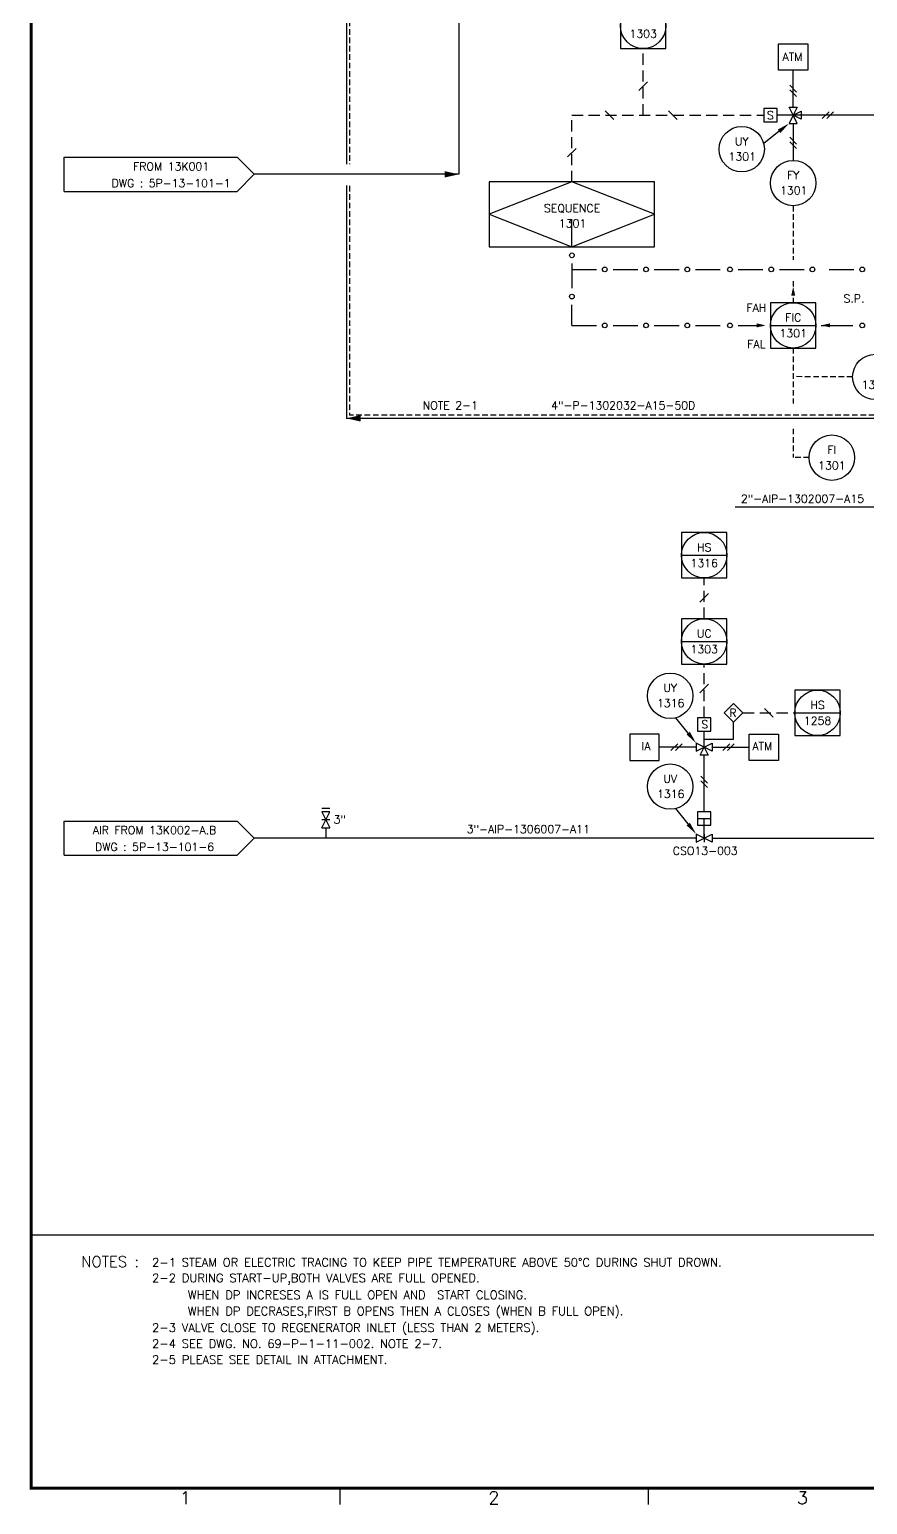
# Model space of a CAD drawing. Extents: x 1820 to 2982, y 1493 to 2284.
# Drawn here: x 1819.7 to 2081.4, y 1492.5 to 1953.4 of the extents above; entities that cross this region are included whole.
import ezdxf
from ezdxf.enums import TextEntityAlignment as Align

# ---------------------------------------------------------------- set-up
doc = ezdxf.new("R2010")
doc.units = 0
doc.header["$LTSCALE"] = 7
doc.header["$MEASUREMENT"] = 0
doc.linetypes.add('DASHED', pattern=[0.75, 0.5, -0.25])
doc.linetypes.add('HIDDEN', pattern=[0.375, 0.25, -0.125])
doc.layers.get('0').update_dxf_attribs({"linetype": 'CONTINUOUS'})
for name, color, linetype in [('DAS', 3, 'DASHED'), ('DIM', 7, 'CONTINUOUS'), ('MISC', 1, 'CONTINUOUS'), ('SEC', 7, 'CONTINUOUS'), ('SYM', 7, 'CONTINUOUS'), ('TTBOX', 6, 'CONTINUOUS')]:
    doc.layers.add(name, color=color, linetype=linetype)
doc.styles.add('ENG2', font='SIMPLEX.SHX', dxfattribs={"height": 2.5})
doc.styles.add('S3', font='SIMPLEX')

# ---------------------------------------------------------------- blocks, each defined once
blk = doc.blocks.new('A3')
at = {"layer": 'SEC'}
blk.add_solid([(0, 0), (4.5, 1), (4.5, -1)], dxfattribs=at)

msp = doc.modelspace()

# ---------------------------------------------------------------- linework, layer by layer
at = {"color": 1}
for p, q in [((1918.65, 2154.11), (1918.65, 1911.31)), ((1953.82, 2000.95), (1953.82, 1908.14)), ((1953.82, 1908.14), (1889.9, 1908.14)), ((1918.65, 1904.62), (1918.65, 1831.9)), ((2165.49, 1831.9), (1918.65, 1831.9)), ((2027.91, 1700.76), (1889.9, 1700.76)), ((2032.97, 1700.76), (2131.98, 1700.76))]:
    msp.add_line(p, q, dxfattribs=at)
at = {"color": 3, "linetype": 'HIDDEN'}
for p, q in [((1919.65, 2097.88), (1919.65, 1911.31)), ((1919.65, 1904.52), (1919.65, 1832.9)), ((2058.24, 1898.32), (2058.24, 1881.38)), ((2058.24, 1874.8), (2058.24, 1868.04)), ((2058.24, 1853.86), (2058.24, 1836.56)), ((2076.78, 1844.84), (2058.24, 1844.93)), ((2164.98, 1832.9), (1919.65, 1832.9)), ((2058.24, 1828.67), (2058.24, 1819.62)), ((2063.21, 1819.62), (2058.24, 1819.62))]:
    msp.add_line(p, q, dxfattribs=at)
for p, q in [((2058.24, 1929.13), (2058.24, 1940.69)), ((2010.03, 1934.38), (2012.71, 1937.07)), ((2059.3, 1933.84), (2057.17, 1935.97)), ((2059.3, 1932.42), (2057.17, 1934.56)), ((1999.51, 1927.94), (2002.19, 1925.26)), ((2019.33, 1927.94), (2022.01, 1925.26)), ((2100.67, 1926.6), (2054.44, 1926.6)), ((2067.29, 1925.53), (2069.43, 1927.67)), ((2068.72, 1925.53), (2070.86, 1927.67)), ((2058.24, 1924.07), (2058.24, 1912.51)), ((2053.84, 1921.58), (2049.03, 1917.77)), ((2059.3, 1917.6), (2057.17, 1919.73)), ((2059.3, 1916.18), (2057.17, 1918.32)), ((1830.51, 1913.46), (1884.58, 1913.46)), ((1987.74, 1913.57), (1990.43, 1916.25)), ((1989.09, 1905.78), (1963.25, 1895.66)), ((2014.92, 1895.66), (1989.09, 1905.78)), ((1830.51, 1902.82), (1884.58, 1902.82)), ((1963.25, 1895.66), (1989.09, 1885.53)), ((1989.09, 1885.53), (2014.92, 1895.66)), ((1989.09, 1885.53), (1989.09, 1894.1)), ((1989.09, 1880.26), (1989.09, 1872.52)), ((1989.09, 1878.43), (1996.82, 1878.43)), ((2001.97, 1878.43), (2009.7, 1878.43)), ((2014.85, 1878.43), (2022.58, 1878.43)), ((2027.73, 1878.43), (2035.46, 1878.43)), ((2041.06, 1878.43), (2048.8, 1878.43)), ((2053.95, 1878.43), (2061.68, 1878.43)), ((2069.48, 1878.43), (2077.21, 1878.43)), ((1989.09, 1860.95), (1989.09, 1867.37)), ((1989.09, 1860.95), (1996.82, 1860.95)), ((2001.97, 1860.95), (2009.7, 1860.95)), ((2014.85, 1860.95), (2022.58, 1860.95)), ((2027.73, 1860.95), (2035.46, 1860.95)), ((2041.06, 1860.95), (2048.8, 1860.95)), ((2051.14, 1860.95), (2065.33, 1860.95)), ((2066.95, 1860.95), (2076.81, 1860.95)), ((2084.69, 1804.15), (2040.06, 1804.15)), ((2023.34, 1789.13), (2037.53, 1789.13)), ((2029.1, 1774.48), (2031.78, 1777.17)), ((2023.34, 1762.2), (2037.53, 1762.2)), ((2029.1, 1746.11), (2031.78, 1748.8)), ((2025.42, 1733.55), (2021.61, 1738.36)), ((2049.29, 1741.24), (2051.98, 1738.55)), ((2058.74, 1739.89), (2072.93, 1739.89)), ((2039.61, 1731.68), (2039.61, 1736.98)), ((2027.91, 1729.15), (2016.35, 1729.15)), ((2020.02, 1728.08), (2022.16, 1730.21)), ((2021.44, 1728.08), (2023.57, 1730.21)), ((2030.44, 1731.68), (2039.61, 1731.68)), ((2032.97, 1729.15), (2044.53, 1729.15)), ((2036.27, 1728.08), (2038.4, 1730.21)), ((2037.68, 1728.08), (2039.81, 1730.21)), ((2030.44, 1708.91), (2030.44, 1726.62)), ((2029.37, 1720.09), (2031.51, 1717.95)), ((2029.37, 1718.66), (2031.51, 1716.52)), ((2025.42, 1705.16), (2021.61, 1709.97)), ((1830.51, 1706.08), (1884.58, 1706.08)), ((2028.38, 1706.85), (2032.5, 1706.85)), ((2030.44, 1700.76), (2030.44, 1706.85)), ((1912.23, 1703.92), (1912.23, 1700.76)), ((1830.51, 1695.44), (1884.58, 1695.44))]:
    msp.add_line(p, q)
at = {"color": 7}
for p, q in [((1913.5, 1709.98), (1910.97, 1709.98)), ((1913.5, 1708.98), (1910.97, 1708.98)), ((1910.97, 1708.98), (1913.5, 1703.92)), ((1910.97, 1703.92), (1913.5, 1708.98)), ((1913.5, 1706.45), (1910.97, 1706.45)), ((1910.97, 1703.92), (1913.5, 1703.92)), ((1910.97, 1703.92), (1913.5, 1703.92)), ((2027.91, 1702.02), (2027.91, 1699.49)), ((2027.91, 1699.49), (2032.97, 1702.02)), ((2032.97, 1699.49), (2027.91, 1702.02)), ((2030.44, 1702.02), (2030.44, 1699.49)), ((2032.97, 1702.02), (2032.97, 1699.49)), ((2032.97, 1702.02), (2032.97, 1699.49))]:
    msp.add_line(p, q, dxfattribs=at)
at = {"color": 6, "const_width": 1}
msp.add_lwpolyline([(1820.18, 2273.77), (2976.78, 2273.77), (2976.78, 1497.64), (1820.18, 1497.64), (1820.18, 2273.77)], dxfattribs=at)
for points in [[(2004.28, 1961.61), (2004.28, 1947.42), (2018.47, 1947.42), (2018.47, 1961.61)], [(2053.68, 1940.69), (2053.68, 1948.94), (2062.79, 1948.94), (2062.79, 1940.69)], [(2049.05, 1928.66), (2049.05, 1924.54), (2053.18, 1924.54), (2053.18, 1928.66)], [(1963.25, 1905.78), (1963.25, 1885.53), (2014.92, 1885.53), (2014.92, 1905.78)], [(2051.14, 1868.04), (2051.14, 1853.86), (2065.33, 1853.86), (2065.33, 1868.04)], [(2023.34, 1796.22), (2023.34, 1782.03), (2037.53, 1782.03), (2037.53, 1796.22)], [(2023.34, 1769.29), (2023.34, 1755.1), (2037.53, 1755.1), (2037.53, 1769.29)], [(2058.74, 1746.99), (2058.74, 1732.8), (2072.93, 1732.8), (2072.93, 1746.99)], [(2039.61, 1742.81), (2036.69, 1739.89), (2039.61, 1736.98), (2042.52, 1739.89)], [(2032.5, 1738.33), (2028.38, 1738.33), (2028.38, 1734.21), (2032.5, 1734.21)], [(2016.35, 1725.02), (2016.35, 1733.27), (2007.25, 1733.27), (2007.25, 1725.02)], [(2044.53, 1725.02), (2044.53, 1733.27), (2053.63, 1733.27), (2053.63, 1725.02)], [(2032.5, 1708.91), (2028.38, 1708.91), (2028.38, 1704.79), (2032.5, 1704.79)]]:
    msp.add_lwpolyline(points, close=True)
at = {"color": 7}
for centre in [(2011.37, 1954.51), (2042.16, 1915.98), (2058.24, 1905.42), (2058.24, 1860.95), (2083.88, 1844.84), (2070.31, 1819.62), (2030.44, 1789.13), (2030.44, 1762.2), (2019.82, 1745.22), (2065.84, 1739.89), (2019.82, 1716.83)]:
    msp.add_circle(centre, 7.09, dxfattribs=at)
for centre in [(1989.09, 1882.83), (1999.39, 1878.43), (2012.28, 1878.43), (2025.16, 1878.43), (2038.49, 1878.43), (2051.37, 1878.43), (2064.25, 1878.43), (2079.79, 1878.43), (1989.09, 1869.95), (1999.39, 1860.95), (2012.28, 1860.95), (2025.16, 1860.95), (2038.49, 1860.95), (2079.79, 1860.95)]:
    msp.add_circle(centre, 0.733)
for points in [[(2053.42, 1922.11), (2054.25, 1921.06), (2056.97, 1924.07)], [(2025.95, 1733.96), (2024.9, 1733.13), (2027.91, 1730.41)], [(2025.95, 1705.57), (2024.9, 1704.74), (2027.91, 1702.02)]]:
    msp.add_solid(points)
at = {"layer": 'DAS'}
for p, q in [((2011.37, 1926.6), (2011.37, 1947.42)), ((1989.09, 1905.78), (1989.09, 1926.6)), ((1989.09, 1926.6), (2049.05, 1926.6)), ((2030.44, 1769.29), (2030.44, 1782.03)), ((2030.44, 1738.33), (2030.44, 1755.1)), ((2042.52, 1739.89), (2058.74, 1739.89))]:
    msp.add_line(p, q, dxfattribs=at)
at = {"layer": 'DIM', "color": 7}
for p, q in [((1916.57, 1497.64), (1916.57, 1492.54)), ((2012.95, 1497.64), (2012.95, 1492.54))]:
    msp.add_line(p, q, dxfattribs=at)
at = {"layer": 'MISC', "color": 7}
for p, q in [((1830.51, 1902.82), (1830.51, 1913.46)), ((1884.58, 1913.46), (1889.9, 1908.14)), ((1889.9, 1908.14), (1884.58, 1902.82)), ((1830.51, 1695.44), (1830.51, 1706.08)), ((1884.58, 1706.08), (1889.9, 1700.76)), ((1889.9, 1700.76), (1884.58, 1695.44))]:
    msp.add_line(p, q, dxfattribs=at)
at = {"layer": 'SYM'}
for p, q in [((2058.24, 1926.6), (2053.18, 1926.6)), ((2058.24, 1926.6), (2056.97, 1929.13)), ((2056.97, 1929.13), (2059.5, 1929.13)), ((2058.24, 1926.6), (2056.97, 1924.07)), ((2059.5, 1929.13), (2058.24, 1926.6)), ((2058.24, 1926.6), (2060.77, 1927.86)), ((2060.77, 1925.33), (2058.24, 1926.6)), ((2059.5, 1924.07), (2058.24, 1926.6)), ((2060.77, 1927.86), (2060.77, 1925.33)), ((2056.97, 1924.07), (2059.5, 1924.07)), ((2030.44, 1729.15), (2030.44, 1734.21)), ((2027.91, 1730.41), (2027.91, 1727.88)), ((2030.44, 1729.15), (2027.91, 1730.41)), ((2027.91, 1727.88), (2030.44, 1729.15)), ((2029.17, 1726.62), (2030.44, 1729.15)), ((2030.44, 1729.15), (2032.97, 1730.41)), ((2030.44, 1729.15), (2031.7, 1726.62)), ((2032.97, 1727.88), (2030.44, 1729.15)), ((2032.97, 1730.41), (2032.97, 1727.88)), ((2031.7, 1726.62), (2029.17, 1726.62))]:
    msp.add_line(p, q, dxfattribs=at)
at = {"layer": 'TTBOX'}
msp.add_line((1820.18, 1576.77), (2841.78, 1576.77), dxfattribs=at)

# ---------------------------------------------------------------- block references
at = {"rotation": 180}
msp.add_blockref('A3', (1953.82, 1908.14), dxfattribs=at)
at = {"xscale": 0.624, "yscale": 0.624, "zscale": 0.624, "rotation": 270}
msp.add_blockref('A3', (2058.24, 1873.02), dxfattribs=at)
at = {"yscale": 0.624, "zscale": 0.624}
for p, xscale in [((2049.64, 1860.95), -0.624), ((2066.95, 1860.95), 0.624)]:
    msp.add_blockref('A3', p, dxfattribs=dict(at, xscale=xscale))
msp.add_blockref('A3', (1918.65, 1831.9))

# ---------------------------------------------------------------- texts
at = {"style": 'ENG2'}
for s, height, p in [('1303', 2.5, (2011.37, 1950.81)), ('ATM', 2.5, (2058, 1943.56)), ('S', 2.5, (2051.09, 1925.36)), ('UY', 2.5, (2042.16, 1917.19)), ('1301', 2.5, (2042.31, 1912.43)), ('FROM 13K001', 2.5, (1863.92, 1909.36)), ('FY', 2.5, (2058.24, 1906.63)), ('DWG : 5P-13-101-1', 2.5, (1863.92, 1904.13)), ('1301', 2.5, (2058.39, 1901.86)), ('SEQUENCE', 2.5, (1989.16, 1896.3)), ('1301', 2.5, (1989.31, 1891.54)), ('FAH', 2.5, (2046.73, 1865.21)), ('S.P.', 2.5, (2077.22, 1868.08)), ('FIC', 2.5, (2058.24, 1862.16)), ('1301', 2.5, (2058.24, 1857.25)), ('FAL', 2.5, (2046.73, 1853.85)), ('1301', 2.5, (2083.88, 1841.14)), ('NOTE 2-1', 2.5, (1951.11, 1834.69)), ('4"-P-1302032-A15-50D', 2.5, (2005.14, 1834.69)), ('FI', 2.5, (2070.31, 1820.83)), ('1301', 2.5, (2070.31, 1815.92)), ('2"-AIP-1302007-A15', 2.5, (2061.13, 1805.55)), ('HS', 2.5, (2030.44, 1790.34)), ('1316', 2.5, (2030.44, 1785.43)), ('UC', 2.5, (2030.44, 1763.41)), ('1303', 2.5, (2030.44, 1758.5)), ('UY', 2.5, (2019.82, 1746.43)), ('1316', 2.5, (2019.97, 1741.67)), ('HS', 2.5, (2065.84, 1741.1)), ('R', 2.5, (2039.42, 1738.63)), ('1258', 2.5, (2065.84, 1736.19)), ('IA', 2.5, (2012.28, 1728.2)), ('ATM', 2.5, (2048.59, 1728.2)), ('UV', 2.5, (2019.82, 1718.04)), ('1316', 2.5, (2019.97, 1713.28)), ('3"', 2.5, (1916.58, 1705.31)), ('AIR FROM 13K002-A.B', 2.5, (1858.75, 1701.98)), ('3"-AIP-1306007-A11', 2.5, (1975.49, 1702.31)), ('DWG : 5P-13-101-6', 2.5, (1858.75, 1696.75)), ('CSO13-003', 2.5, (2030.75, 1695.53)), ('NOTES :', 3.366, (1844.89, 1566.72))]:
    msp.add_text(s, height=height, dxfattribs=at).set_placement(p, align=Align.CENTER)
msp.add_text('S', height=2.5, rotation=180, dxfattribs=at).set_placement((2030.64, 1737.59), align=Align.CENTER)
for s, p in [('2-1 STEAM OR ELECTRIC TRACING TO KEEP PIPE TEMPERATURE ABOVE 50%%DC DURING SHUT DROWN.', (1857.98, 1566.86)), ('2-2 DURING START-UP,BOTH VALVES ARE FULL OPENED.', (1857.98, 1562)), ('WHEN DP INCRESES A IS FULL OPEN AND  START CLOSING.', (1869.17, 1556.72)), ('WHEN DP DECRASES,FIRST B OPENS THEN A CLOSES (WHEN B FULL OPEN).', (1869.17, 1551.64)), ('2-3 VALVE CLOSE TO REGENERATOR INLET (LESS THAN 2 METERS).', (1857.98, 1546.47)), ('2-4 SEE DWG. NO. 69-P-1-11-002. NOTE 2-7.', (1857.98, 1541.47)), ('2-5 PLEASE SEE DETAIL IN ATTACHMENT.', (1857.98, 1536.47))]:
    msp.add_text(s, height=2.64, dxfattribs=at).set_placement(p)
at = {"layer": 'DIM', "color": 2, "style": 'S3'}
for s, p in [('1', (1868.36, 1494.64)), ('2', (1964.74, 1494.64)), ('3', (2061.12, 1494.64))]:
    msp.add_text(s, height=4, dxfattribs=at).set_placement(p, align=Align.MIDDLE)

doc.saveas('drawing.dxf')
